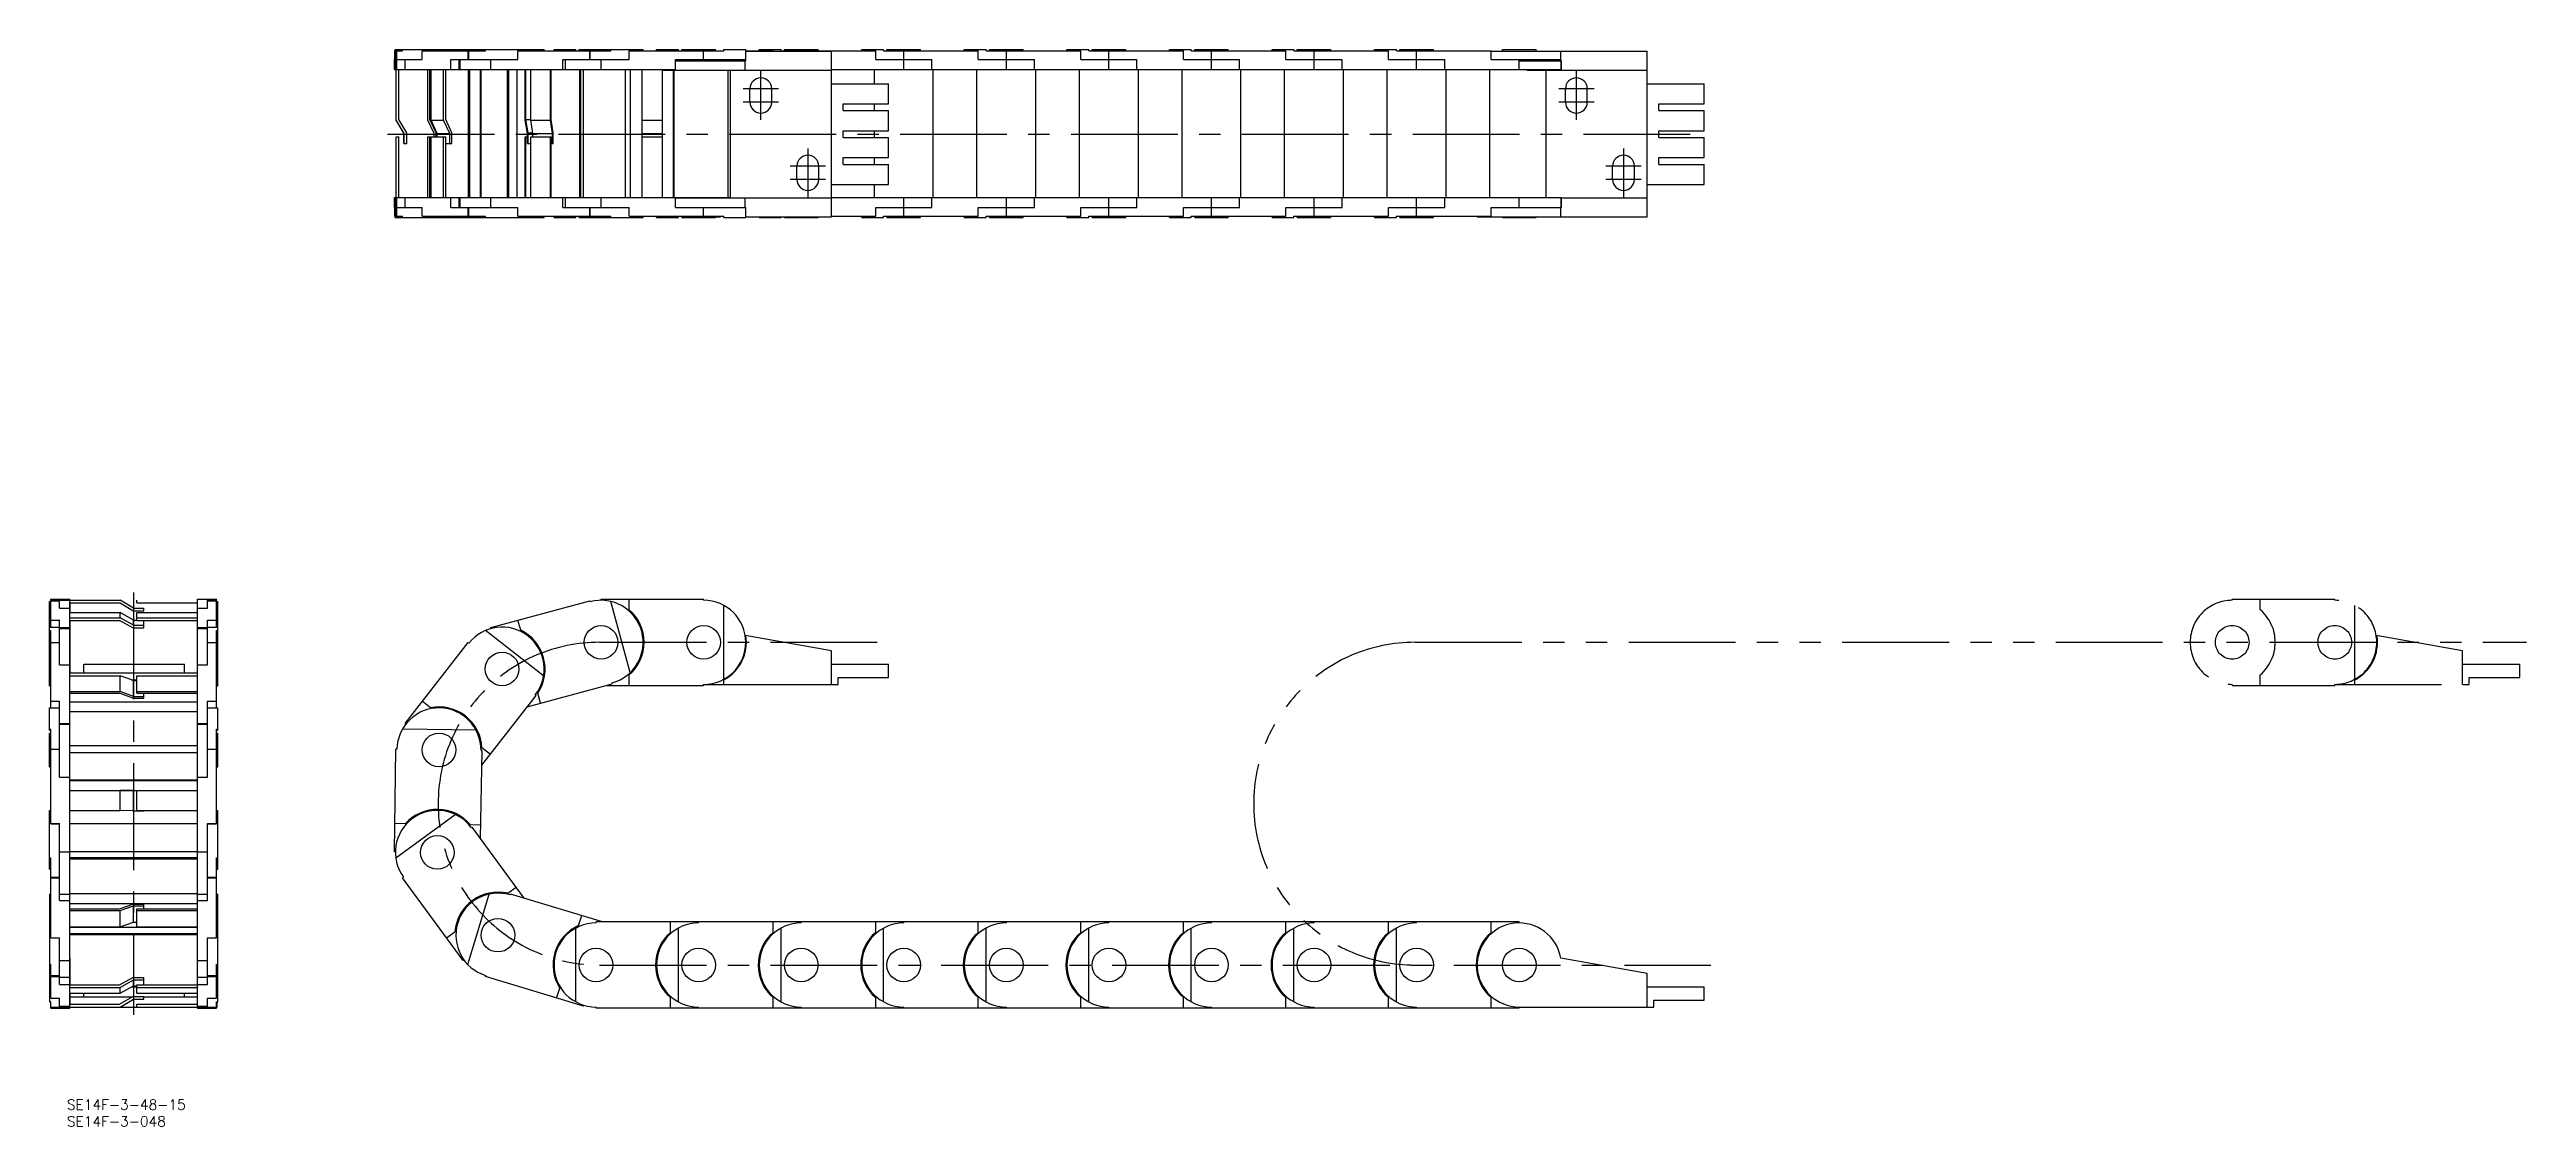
# Model space of a CAD drawing. Extents: x -25 to 712, y -35 to 285.
import ezdxf

# ---------------------------------------------------------------- set-up
doc = ezdxf.new("R2010")
doc.units = 0
doc.linetypes.add('CENTER', pattern=[50.8, 31.75, -6.35, 6.35, -6.35])
doc.linetypes.add('PHANTOM', pattern=[63.5, 31.75, -6.35, 6.35, -6.35, 6.35, -6.35])
doc.layers.get('0').update_dxf_attribs({"linetype": 'CONTINUOUS'})
doc.layers.add('CENTER', color=1, linetype='CENTER')
doc.styles.get("Standard").update_dxf_attribs({"font": 'txt.shx', "height": 3, "bigfont": 'bigfont.shx'})

msp = doc.modelspace()

# ---------------------------------------------------------------- linework, layer by layer
at = {"color": 7, "linetype": 'CONTINUOUS'}
for p, q in [((77.53, 279.17), (77.53, 282.17)), ((77.53, 282.17), (77.66, 282.17)), ((77.66, 282.17), (77.66, 284.77)), ((77.66, 284.77), (79.93, 284.77)), ((77.82, 284.77), (77.82, 285.17)), ((77.82, 285.17), (122.06, 285.17)), ((77.87, 279.17), (77.87, 282.17)), ((77.87, 282.17), (85.84, 282.17)), ((78, 282.17), (78, 284.77)), ((78.3, 282.17), (78.3, 284.77)), ((78.3, 279.17), (78.3, 282.17)), ((78.87, 282.16), (78.87, 282.17)), ((78.87, 282.16), (80.71, 282.16)), ((79.93, 284.77), (79.93, 285.17)), ((79.93, 285.17), (122.06, 285.17)), ((80.71, 279.17), (80.71, 282.17)), ((85.84, 282.17), (85.84, 284.77)), ((85.84, 284.77), (104.6, 284.77)), ((94.33, 279.17), (94.33, 282.17)), ((94.33, 282.17), (114.28, 282.17)), ((96.77, 279.17), (96.77, 282.16)), ((97.06, 279.17), (97.06, 282.17)), ((99.46, 282.17), (99.46, 284.77)), ((99.7, 282.17), (99.7, 284.77)), ((101.86, 284.77), (101.86, 285.17)), ((104.56, 284.77), (104.56, 285.17)), ((104.6, 284.77), (104.6, 285.17)), ((106.22, 279.17), (106.22, 282.17)), ((114.28, 282.17), (114.28, 284.77)), ((114.28, 284.77), (135.66, 284.77)), ((114.28, 284.77), (141.93, 284.77)), ((122.06, 284.77), (122.06, 285.17)), ((125, 284.77), (125, 285.17)), ((125, 285.17), (131.5, 285.17)), ((127.6, 279.17), (127.6, 282.17)), ((127.6, 282.17), (147.35, 282.17)), ((128.41, 279.17), (128.41, 282.16)), ((131.5, 284.77), (131.5, 285.17)), ((132.5, 284.77), (132.5, 285.17)), ((132.5, 285.17), (151.5, 285.17)), ((134, 284.77), (134, 285.17)), ((135.66, 282.17), (135.66, 284.77)), ((135.74, 282.17), (135.74, 284.77)), ((139, 279.17), (139, 282.17)), ((141.93, 284.77), (141.93, 285.17)), ((141.93, 285.17), (151.5, 285.17)), ((147.35, 282.17), (147.35, 284.77)), ((147.35, 284.77), (175.5, 284.77)), ((151.5, 284.77), (151.5, 285.17)), ((155.5, 284.77), (155.5, 285.17)), ((155.5, 285.17), (162, 285.17)), ((161.15, 279.17), (161.15, 282.17)), ((161.15, 282.17), (182, 282.17)), ((161.15, 281.82), (182.04, 281.82)), ((162, 284.77), (162, 285.17)), ((163, 284.77), (163, 285.17)), ((163, 285.17), (173, 285.17)), ((164.5, 281.82), (164.5, 282.17)), ((169.5, 282.17), (169.5, 284.77)), ((173, 284.77), (173, 285.17)), ((173.05, 282.16), (173.05, 282.17)), ((174.5, 281.82), (174.5, 282.16)), ((175.5, 284.77), (175.5, 285.17)), ((175.5, 285.17), (182, 285.17)), ((175.5, 281.82), (175.5, 282.16)), ((181.83, 278.99), (181.83, 281.82)), ((182, 282.16), (182, 285.17)), ((182, 284.77), (190.15, 284.77)), ((182, 284.64), (207.5, 284.64)), ((182.04, 281.82), (182.04, 284.64)), ((186, 284.77), (186, 285.17)), ((186, 285.17), (192.5, 285.17)), ((190.15, 284.64), (190.15, 284.77)), ((192.5, 284.77), (192.5, 285.17)), ((192.5, 284.77), (220.65, 284.77)), ((193.5, 284.77), (193.5, 285.17)), ((193.5, 285.17), (203.5, 285.17)), ((198.5, 284.64), (198.5, 284.77)), ((203.5, 284.77), (203.5, 285.17)), ((207.5, 235.34), (207.5, 284.64)), ((216.5, 284.77), (216.5, 285.17)), ((216.5, 285.17), (223, 285.17)), ((220.65, 282.17), (220.65, 284.77)), ((220.65, 282.17), (237.35, 282.17)), ((223, 284.77), (223, 285.17)), ((223, 284.77), (251.15, 284.77)), ((224, 284.77), (224, 285.17)), ((224, 285.17), (234, 285.17)), ((229, 279.17), (229, 284.77)), ((234, 284.77), (234, 285.17)), ((237.35, 279.17), (237.35, 282.17)), ((247, 284.77), (247, 285.17)), ((247, 285.17), (253.5, 285.17)), ((251.15, 282.17), (251.15, 284.77)), ((251.15, 282.17), (267.85, 282.17)), ((253.5, 284.77), (253.5, 285.17)), ((253.5, 284.77), (281.65, 284.77)), ((254.5, 284.77), (254.5, 285.17)), ((254.5, 285.17), (264.5, 285.17)), ((259.5, 279.17), (259.5, 284.77)), ((264.5, 284.77), (264.5, 285.17)), ((267.85, 279.17), (267.85, 282.17)), ((277.5, 284.77), (277.5, 285.17)), ((277.5, 285.17), (284, 285.17)), ((281.65, 282.17), (281.65, 284.77)), ((281.65, 282.17), (298.35, 282.17)), ((284, 284.77), (284, 285.17)), ((284, 284.77), (312.15, 284.77)), ((285, 284.77), (285, 285.17)), ((285, 285.17), (295, 285.17)), ((290, 279.17), (290, 284.77)), ((295, 284.77), (295, 285.17)), ((298.35, 279.17), (298.35, 282.17)), ((308, 284.77), (308, 285.17)), ((308, 285.17), (314.5, 285.17)), ((312.15, 282.17), (312.15, 284.77)), ((312.15, 282.17), (328.85, 282.17)), ((314.5, 284.77), (314.5, 285.17)), ((314.5, 284.77), (342.65, 284.77)), ((315.5, 284.77), (315.5, 285.17)), ((315.5, 285.17), (325.5, 285.17)), ((320.5, 279.17), (320.5, 284.77)), ((325.5, 284.77), (325.5, 285.17)), ((328.85, 279.17), (328.85, 282.17)), ((338.5, 284.77), (338.5, 285.17)), ((338.5, 285.17), (345, 285.17)), ((342.65, 282.17), (342.65, 284.77)), ((342.65, 282.17), (359.35, 282.17)), ((345, 284.77), (345, 285.17)), ((345, 284.77), (373.15, 284.77)), ((346, 284.77), (346, 285.17)), ((346, 285.17), (356, 285.17)), ((351, 279.17), (351, 284.77)), ((356, 284.77), (356, 285.17)), ((359.35, 279.17), (359.35, 282.17)), ((369, 284.77), (369, 285.17)), ((369, 285.17), (375.5, 285.17)), ((373.15, 282.17), (373.15, 284.77)), ((373.15, 282.17), (389.85, 282.17)), ((375.5, 284.77), (375.5, 285.17)), ((375.5, 284.77), (403.65, 284.77)), ((376.5, 284.77), (376.5, 285.17)), ((376.5, 285.17), (386.5, 285.17)), ((381.5, 279.17), (381.5, 284.77)), ((386.5, 284.77), (386.5, 285.17)), ((389.85, 279.17), (389.85, 282.17)), ((403.65, 282.17), (403.65, 284.77)), ((403.65, 284.64), (450, 284.64)), ((403.65, 282.17), (424.5, 282.17)), ((407, 284.64), (407, 285.17)), ((407, 285.17), (417, 285.17)), ((412, 279.17), (412, 282.17)), ((412, 281.82), (424.54, 281.82)), ((417, 284.64), (417, 285.17)), ((424.33, 281.82), (424.33, 284.64)), ((424.5, 279.17), (424.5, 281.82)), ((424.54, 278.99), (424.54, 281.82)), ((450, 235.34), (450, 284.64)), ((77.53, 279.17), (127.6, 279.17)), ((78.02, 264.17), (78.02, 279.17)), ((78.11, 264.17), (78.11, 279.17)), ((78.91, 264.38), (78.91, 279.17)), ((87.46, 264.17), (87.46, 279.17)), ((88.1, 264.38), (88.1, 279.17)), ((88.48, 264.17), (88.48, 279.17)), ((92.17, 264.17), (92.17, 279.17)), ((92.8, 264.38), (92.8, 279.17)), ((99.56, 241.17), (99.56, 279.17)), ((99.76, 241.17), (99.76, 279.17)), ((100.01, 241.17), (100.01, 279.17)), ((103.16, 241.17), (103.16, 279.17)), ((103.36, 241.17), (103.36, 279.17)), ((106.22, 279.17), (161.15, 279.17)), ((111.2, 241.17), (111.2, 279.17)), ((111.54, 241.17), (111.54, 279.17)), ((114.03, 241.17), (114.03, 279.17)), ((116.4, 264.17), (116.4, 279.17)), ((116.64, 264.38), (116.64, 279.17)), ((118.12, 264.17), (118.12, 279.17)), ((123.91, 264.17), (123.91, 279.17)), ((124.12, 264.38), (124.12, 279.17)), ((132.68, 241.17), (132.68, 279.17)), ((132.99, 241.17), (132.99, 279.17)), ((133.81, 241.17), (133.81, 279.17)), ((141.22, 279.17), (141.22, 279.17)), ((141.22, 279.17), (141.22, 279.17)), ((146.25, 241.17), (146.25, 279.17)), ((147.75, 241.17), (147.75, 279.17)), ((151.25, 241.17), (151.25, 279.17)), ((157.25, 241.17), (157.25, 279.17)), ((157.25, 278.99), (207.5, 278.99)), ((160.5, 241.17), (160.5, 278.99)), ((160.75, 241.17), (160.75, 278.99)), ((176.75, 241.17), (176.75, 278.99)), ((177.5, 240.99), (177.5, 278.99)), ((183.25, 269.49), (183.25, 273.49)), ((189.75, 273.49), (189.75, 273.51)), ((189.75, 269.49), (189.75, 273.49)), ((207.5, 279.17), (424.5, 279.17)), ((207.5, 274.99), (224.5, 274.99)), ((220.25, 274.99), (220.25, 279.17)), ((224.5, 268.99), (224.5, 274.99)), ((237.75, 241.17), (237.75, 279.17)), ((250.75, 241.17), (250.75, 279.17)), ((268.25, 241.17), (268.25, 279.17)), ((281.25, 241.17), (281.25, 279.17)), ((298.75, 241.17), (298.75, 279.17)), ((311.75, 241.17), (311.75, 279.17)), ((329.25, 241.17), (329.25, 279.17)), ((342.25, 241.17), (342.25, 279.17)), ((359.75, 241.17), (359.75, 279.17)), ((372.75, 241.17), (372.75, 279.17)), ((390.25, 241.17), (390.25, 279.17)), ((403.25, 241.17), (403.25, 279.17)), ((414.24, 278.99), (414.24, 279.17)), ((414.24, 278.99), (450, 278.99)), ((420, 241.17), (420, 278.99)), ((425.75, 269.49), (425.75, 273.49)), ((432.25, 269.49), (432.25, 273.49)), ((450, 274.99), (467, 274.99)), ((467, 268.99), (467, 274.99)), ((189.75, 269.47), (189.75, 269.49)), ((211, 266.99), (211, 268.99)), ((211, 268.99), (224.5, 268.99)), ((211, 266.99), (224.5, 266.99)), ((220.25, 266.99), (220.25, 268.99)), ((224.5, 260.99), (224.5, 266.99)), ((453.5, 266.99), (453.5, 268.99)), ((453.5, 268.99), (467, 268.99)), ((453.5, 266.99), (467, 266.99)), ((467, 260.99), (467, 266.99)), ((78.02, 264.17), (78.11, 264.17)), ((80.33, 260.17), (78.02, 264.17)), ((78.02, 241.17), (78.02, 259.17)), ((78.02, 259.17), (78.91, 259.17)), ((80.42, 260.17), (78.11, 264.17)), ((78.11, 241.17), (78.11, 259.17)), ((81.22, 260.38), (78.91, 264.38)), ((78.91, 241.17), (78.91, 259.17)), ((80.33, 257.17), (80.33, 260.17)), ((80.33, 260.17), (80.42, 260.17)), ((80.33, 260.17), (80.42, 260.17)), ((80.42, 257.17), (80.42, 260.17)), ((81.22, 257.17), (81.22, 260.38)), ((89.32, 260.17), (87.46, 264.17)), ((87.46, 241.17), (87.46, 259.17)), ((87.46, 259.17), (92.8, 259.17)), ((88.1, 264.38), (88.48, 264.38)), ((89.97, 260.38), (88.1, 264.38)), ((88.1, 241.17), (88.1, 259.17)), ((88.48, 264.17), (92.17, 264.17)), ((90.3, 260.17), (88.48, 264.17)), ((88.48, 241.17), (88.48, 259.17)), ((89.32, 259.17), (89.32, 260.17)), ((89.97, 259.17), (89.97, 260.38)), ((89.97, 260.38), (90.2, 260.38)), ((90.3, 259.17), (90.3, 260.17)), ((90.3, 260.17), (93.99, 260.17)), ((93.99, 260.17), (92.17, 264.17)), ((92.17, 241.17), (92.17, 259.17)), ((94.62, 260.38), (92.8, 264.38)), ((92.8, 241.17), (92.8, 259.17)), ((93.99, 257.17), (93.99, 260.17)), ((94.62, 257.17), (94.62, 260.38)), ((117.08, 260.17), (116.4, 264.17)), ((116.4, 241.17), (116.4, 259.17)), ((116.4, 259.17), (117.08, 259.17)), ((116.64, 264.38), (118.12, 264.38)), ((117.31, 260.38), (116.64, 264.38)), ((116.64, 241.17), (116.64, 259.17)), ((117.08, 257.17), (117.08, 260.17)), ((117.31, 257.17), (117.31, 260.38)), ((117.31, 260.38), (118.69, 260.38)), ((118.12, 264.17), (123.91, 264.17)), ((118.72, 260.17), (118.12, 264.17)), ((118.12, 241.17), (118.12, 259.17)), ((118.12, 241.17), (118.12, 259.17)), ((118.12, 259.17), (123.91, 259.17)), ((118.12, 259.17), (124.12, 259.17)), ((118.72, 259.17), (118.72, 260.17)), ((118.72, 260.17), (124.52, 260.17)), ((124.52, 260.17), (123.91, 264.17)), ((123.91, 241.17), (123.91, 259.17)), ((124.72, 260.38), (124.12, 264.38)), ((124.12, 241.17), (124.12, 259.17)), ((124.52, 257.17), (124.52, 260.17)), ((124.72, 257.17), (124.72, 260.38)), ((151.25, 264.17), (157.25, 264.17)), ((151.25, 260.17), (157.25, 260.17)), ((151.25, 259.17), (157.25, 259.17)), ((211, 258.99), (211, 260.99)), ((211, 260.99), (224.5, 260.99)), ((211, 258.99), (224.5, 258.99)), ((220.25, 258.99), (220.25, 260.99)), ((224.5, 252.99), (224.5, 258.99)), ((453.5, 258.99), (453.5, 260.99)), ((453.5, 260.99), (467, 260.99)), ((453.5, 258.99), (467, 258.99)), ((467, 252.99), (467, 258.99)), ((80.33, 257.17), (81.22, 257.17)), ((92.8, 257.17), (94.62, 257.17)), ((117.08, 257.17), (118.12, 257.17)), ((124.12, 257.17), (124.72, 257.17)), ((197.25, 246.49), (197.25, 250.49)), ((203.75, 246.49), (203.75, 250.49)), ((211, 250.99), (211, 252.99)), ((211, 252.99), (224.5, 252.99)), ((211, 250.99), (224.5, 250.99)), ((220.25, 250.99), (220.25, 252.99)), ((224.5, 244.99), (224.5, 250.99)), ((439.75, 246.49), (439.75, 250.49)), ((446.25, 246.49), (446.25, 250.49)), ((453.5, 250.99), (453.5, 252.99)), ((453.5, 252.99), (467, 252.99)), ((453.5, 250.99), (467, 250.99)), ((467, 244.99), (467, 250.99)), ((207.5, 244.99), (224.5, 244.99)), ((220.25, 241.17), (220.25, 244.99)), ((450, 244.99), (467, 244.99)), ((77.53, 238.17), (77.53, 241.17)), ((77.53, 241.17), (177.5, 241.17)), ((77.53, 238.17), (77.66, 238.17)), ((77.66, 235.57), (77.66, 238.17)), ((77.87, 238.17), (77.87, 241.17)), ((78, 235.57), (78, 238.17)), ((78.3, 238.17), (78.3, 241.17)), ((78.3, 235.57), (78.3, 238.17)), ((78.3, 238.17), (85.84, 238.17)), ((78.87, 238.17), (78.87, 238.17)), ((78.87, 238.17), (80.71, 238.17)), ((80.71, 238.17), (80.71, 241.17)), ((85.84, 235.57), (85.84, 238.17)), ((94.33, 238.17), (94.33, 241.17)), ((94.33, 238.17), (114.28, 238.17)), ((96.77, 238.17), (96.77, 241.17)), ((96.77, 238.17), (97.06, 238.17)), ((97.06, 238.17), (97.06, 241.17)), ((99.46, 235.57), (99.46, 238.17)), ((99.7, 235.57), (99.7, 238.17)), ((102.29, 238.17), (102.29, 238.17)), ((102.29, 238.17), (106.22, 238.17)), ((106.22, 238.17), (106.22, 241.17)), ((106.22, 241.17), (127.6, 241.17)), ((114.28, 235.57), (114.28, 238.17)), ((127.6, 238.17), (127.6, 241.17)), ((127.6, 238.17), (147.35, 238.17)), ((128.41, 238.17), (128.41, 241.17)), ((135.66, 235.57), (135.66, 238.17)), ((135.74, 235.57), (135.74, 238.17)), ((139, 238.17), (139, 241.17)), ((147.35, 235.57), (147.35, 238.17)), ((161.15, 238.17), (161.15, 241.17)), ((161.15, 240.99), (207.5, 240.99)), ((161.15, 238.17), (182.04, 238.17)), ((168, 240.99), (168, 241.17)), ((169.5, 235.57), (169.5, 238.17)), ((173.05, 238.17), (181.83, 238.17)), ((176.35, 240.99), (176.35, 241.17)), ((181.83, 238.17), (181.83, 240.99)), ((182, 235.17), (182, 238.17)), ((182.04, 235.34), (182.04, 238.17)), ((207.5, 241.17), (424.5, 241.17)), ((220.65, 235.57), (220.65, 238.17)), ((220.65, 238.17), (237.35, 238.17)), ((229, 235.57), (229, 241.17)), ((237.35, 238.17), (237.35, 241.17)), ((251.15, 235.57), (251.15, 238.17)), ((251.15, 238.17), (267.85, 238.17)), ((259.5, 235.57), (259.5, 241.17)), ((267.85, 238.17), (267.85, 241.17)), ((281.65, 235.57), (281.65, 238.17)), ((281.65, 238.17), (290, 238.17)), ((286.45, 238.17), (290, 238.17)), ((290, 238.17), (290, 241.17)), ((290, 235.57), (290, 238.17)), ((290, 238.17), (298.35, 238.17)), ((298.35, 238.17), (298.35, 241.17)), ((312.15, 235.57), (312.15, 238.17)), ((312.15, 238.17), (328.85, 238.17)), ((320.5, 235.57), (320.5, 241.17)), ((328.85, 238.17), (328.85, 241.17)), ((342.65, 235.57), (342.65, 238.17)), ((342.65, 238.17), (359.35, 238.17)), ((351, 235.57), (351, 241.17)), ((359.35, 238.17), (359.35, 241.17)), ((373.15, 235.57), (373.15, 238.17)), ((373.15, 238.17), (389.85, 238.17)), ((381.5, 235.57), (381.5, 241.17)), ((389.85, 238.17), (389.85, 241.17)), ((403.65, 235.57), (403.65, 238.17)), ((403.65, 238.17), (424.54, 238.17)), ((412, 238.17), (412, 241.17)), ((424.33, 235.34), (424.33, 238.17)), ((424.5, 238.17), (424.5, 241.17)), ((424.5, 240.99), (424.54, 240.99)), ((424.54, 238.17), (424.54, 240.99)), ((424.54, 240.99), (450, 240.99)), ((77.66, 235.57), (79.93, 235.57)), ((77.82, 235.17), (77.82, 235.57)), ((77.82, 235.17), (122.06, 235.17)), ((79.93, 235.17), (79.93, 235.57)), ((85.84, 235.57), (99.46, 235.57)), ((85.84, 235.57), (104.6, 235.57)), ((101.86, 235.17), (101.86, 235.57)), ((104.56, 235.17), (104.56, 235.57)), ((104.6, 235.17), (104.6, 235.57)), ((114.28, 235.57), (135.66, 235.57)), ((114.28, 235.57), (141.93, 235.57)), ((122.06, 235.17), (122.06, 235.57)), ((125, 235.17), (125, 235.57)), ((125, 235.17), (131.5, 235.17)), ((131.5, 235.17), (131.5, 235.57)), ((132.5, 235.17), (132.5, 235.57)), ((132.5, 235.17), (151.5, 235.17)), ((134, 235.17), (134, 235.57)), ((135.66, 235.57), (135.74, 235.57)), ((135.66, 235.57), (135.74, 235.57)), ((135.74, 235.57), (141.93, 235.57)), ((141.93, 235.17), (141.93, 235.57)), ((147.35, 235.57), (175.5, 235.57)), ((151.5, 235.17), (151.5, 235.57)), ((155.5, 235.17), (155.5, 235.57)), ((155.5, 235.17), (162, 235.17)), ((162, 235.17), (162, 235.57)), ((163, 235.17), (163, 235.57)), ((163, 235.17), (173, 235.17)), ((164.5, 235.34), (164.5, 235.57)), ((164.5, 235.34), (174.5, 235.34)), ((173, 235.17), (173, 235.34)), ((174.5, 235.34), (174.5, 235.57)), ((175.5, 235.17), (175.5, 235.57)), ((175.5, 235.17), (182, 235.17)), ((182, 235.34), (207.5, 235.34)), ((186, 235.17), (186, 235.34)), ((186, 235.17), (192.5, 235.17)), ((192.5, 235.17), (192.5, 235.34)), ((193.5, 235.17), (193.5, 235.34)), ((193.5, 235.17), (203.5, 235.17)), ((203.5, 235.17), (203.5, 235.34)), ((207.5, 235.57), (220.65, 235.57)), ((216.5, 235.17), (216.5, 235.57)), ((216.5, 235.17), (223, 235.17)), ((223, 235.17), (223, 235.57)), ((223, 235.57), (251.15, 235.57)), ((224, 235.17), (224, 235.57)), ((224, 235.17), (234, 235.17)), ((234, 235.17), (234, 235.57)), ((247, 235.17), (247, 235.57)), ((247, 235.17), (253.5, 235.17)), ((253.5, 235.17), (253.5, 235.57)), ((253.5, 235.57), (281.65, 235.57)), ((254.5, 235.17), (254.5, 235.57)), ((254.5, 235.17), (264.5, 235.17)), ((264.5, 235.17), (264.5, 235.57)), ((277.5, 235.17), (277.5, 235.57)), ((277.5, 235.17), (284, 235.17)), ((284, 235.17), (284, 235.57)), ((284, 235.57), (290, 235.57)), ((285, 235.17), (285, 235.57)), ((285, 235.17), (295, 235.17)), ((290, 235.57), (312.15, 235.57)), ((295, 235.17), (295, 235.57)), ((308, 235.17), (308, 235.57)), ((308, 235.17), (314.5, 235.17)), ((314.5, 235.17), (314.5, 235.57)), ((314.5, 235.57), (342.65, 235.57)), ((315.5, 235.17), (315.5, 235.57)), ((315.5, 235.17), (325.5, 235.17)), ((325.5, 235.17), (325.5, 235.57)), ((338.5, 235.17), (338.5, 235.57)), ((338.5, 235.17), (345, 235.17)), ((345, 235.17), (345, 235.57)), ((345, 235.57), (373.15, 235.57)), ((346, 235.17), (346, 235.57)), ((346, 235.17), (356, 235.17)), ((356, 235.17), (356, 235.57)), ((369, 235.17), (369, 235.57)), ((369, 235.17), (375.5, 235.17)), ((375.5, 235.17), (375.5, 235.57)), ((375.5, 235.57), (403.65, 235.57)), ((376.5, 235.17), (376.5, 235.57)), ((376.5, 235.17), (386.5, 235.17)), ((386.5, 235.17), (386.5, 235.57)), ((399.5, 235.34), (399.5, 235.57)), ((399.5, 235.34), (450, 235.34)), ((407, 235.17), (407, 235.34)), ((407, 235.17), (417, 235.17)), ((417, 235.17), (417, 235.34)), ((-25, 95.85), (-25, 120.95)), ((-25, 120.95), (-24.6, 120.95)), ((-25, 119.77), (-25, 119.77)), ((-24.6, 113.35), (-24.6, 121.6)), ((-24.6, 121.6), (-19, 121.6)), ((-24.6, 121.3), (-4, 121.3)), ((-24.6, 121.16), (-22, 121.16)), ((-22, 118.98), (-22, 121.6)), ((-22, 118.98), (-19, 118.98)), ((-19, 0), (-19, 121.6)), ((-19, 120.5), (-4.21, 120.5)), ((-18.83, 117.67), (-18.83, 120.5)), ((-0.21, 118.19), (-4.21, 120.5)), ((0, 118.99), (-4, 121.3)), ((-0.21, 118.19), (3, 118.19)), ((0, 118.99), (3, 118.99)), ((1, 120.5), (1, 121.3)), ((1, 120.5), (19, 120.5)), ((3, 118.19), (3, 118.99)), ((19, 0), (19, 121.6)), ((19, 121.6), (24.6, 121.6)), ((19, 118.98), (22, 118.98)), ((22, 118.98), (22, 121.6)), ((22, 121.3), (24.6, 121.3)), ((22, 121.16), (24.6, 121.16)), ((24.6, 113.35), (24.6, 121.6)), ((24.6, 120.95), (25, 120.95)), ((25, 95.85), (25, 120.95)), ((106.22, 113.2), (135.66, 121.16)), ((135.74, 120.87), (135.66, 121.16)), ((139, 121.6), (169.5, 121.6)), ((139, 121.3), (139, 121.6)), ((147.65, 99.78), (141.93, 120.95)), ((147.35, 118.5), (147.35, 121.6)), ((169.5, 121.3), (169.5, 121.6)), ((175.5, 97.83), (175.5, 119.77)), ((-25, 113.8), (-24.6, 113.8)), ((-25, 113.35), (-22, 113.35)), ((-25, 112.32), (-24.6, 112.32)), ((-24.6, 115.38), (-22, 115.38)), ((-24.6, 89.34), (-24.6, 112.32)), ((-22, 102.13), (-22, 115.38)), ((-22, 113.2), (-19, 113.2)), ((-22, 112.91), (-19, 112.91)), ((-21.99, 111.02), (-21.99, 113.35)), ((-19, 117.67), (-4, 117.67)), ((-19, 116.11), (-4, 116.11)), ((-19, 115.34), (-4.21, 115.34)), ((-18.83, 99.7), (-18.83, 115.34)), ((-0.21, 113.11), (-4.21, 115.34)), ((-4, 116.11), (-4, 117.67)), ((0, 115.44), (-4, 117.67)), ((0, 113.88), (-4, 116.11)), ((-0.21, 113.11), (3, 113.11)), ((0, 113.88), (0, 115.44)), ((0, 115.44), (1, 115.44)), ((0, 113.88), (3, 113.88)), ((1, 115.34), (1, 117.67)), ((1, 117.67), (19, 117.67)), ((1, 116.11), (19, 116.11)), ((1, 115.34), (19, 115.34)), ((3, 113.11), (3, 115.34)), ((19, 113.2), (22, 113.2)), ((19, 112.91), (22, 112.91)), ((22, 102.13), (22, 115.38)), ((22, 115.38), (24.6, 115.38)), ((22, 113.35), (25, 113.35)), ((24.6, 113.8), (25, 113.8)), ((24.6, 89.29), (24.6, 112.32)), ((24.6, 112.32), (25, 112.32)), ((121.89, 98.83), (104.6, 112.32)), ((106.3, 112.91), (106.22, 113.2)), ((115.09, 112.39), (114.28, 115.38)), ((207.5, 106.3), (181.83, 110.83)), ((-25, 105.85), (-24.6, 105.85)), ((-24.6, 89.29), (-24.6, 108.72)), ((-24.6, 108.72), (-22, 108.72)), ((22, 108.72), (24.6, 108.72)), ((24.6, 105.85), (25, 105.85)), ((80.71, 84.66), (99.46, 108.72)), ((99.7, 108.53), (99.46, 108.72)), ((207.5, 96.3), (207.5, 106.3)), ((-25, 95.85), (-24.6, 95.85)), ((-22, 102.13), (-19, 102.13)), ((-19, 99.7), (19, 99.7)), ((-19, 98.87), (-4, 98.87)), ((-14.83, 99.7), (-14.83, 102.3)), ((-14.83, 102.3), (15.17, 102.3)), ((-4, 94.14), (-4, 98.87)), ((0, 97.45), (-4, 98.87)), ((-0.61, 97.67), (1, 97.67)), ((0, 92.72), (0, 97.45)), ((0, 97.45), (1, 97.45)), ((1, 93.65), (1, 98.87)), ((1, 98.87), (19, 98.87)), ((15.17, 99.7), (15.17, 102.3)), ((19, 102.13), (22, 102.13)), ((24.6, 95.85), (25, 95.85)), ((117.02, 89.6), (142.34, 96.44)), ((140.7, 96), (169.5, 96)), ((142.34, 96.44), (142.26, 96.73)), ((147.35, 96), (147.35, 99.1)), ((169.5, 96.3), (209.5, 96.3)), ((169.5, 96), (169.5, 96.3)), ((175.5, 96.3), (175.5, 97.61)), ((207.5, 102.3), (224.5, 102.3)), ((209.5, 98.3), (224.5, 98.3)), ((209.5, 96.3), (209.5, 98.3)), ((224.5, 98.3), (224.5, 102.3)), ((-25, 82.62), (-25, 89.29)), ((-25, 89.29), (-22, 89.29)), ((-24.6, 90.67), (-24.6, 93.66)), ((-24.6, 90.67), (-24.6, 93.66)), ((-24.6, 93.66), (-24.6, 93.66)), ((-24.6, 93.66), (-24.6, 93.66)), ((-24.6, 91.25), (-22, 91.25)), ((-24.6, 89.34), (-22, 89.34)), ((-22, 68.64), (-22, 91.25)), ((-19, 94.14), (-4, 94.14)), ((-19, 93.65), (-4.21, 93.65)), ((-19, 91.06), (19, 91.06)), ((-0.21, 92.23), (-4.21, 93.65)), ((0, 92.72), (-4, 94.14)), ((-0.21, 92.23), (3, 92.23)), ((0, 92.72), (3, 92.72)), ((1, 94.14), (19, 94.14)), ((1, 93.65), (19, 93.65)), ((3, 92.23), (3, 93.65)), ((22, 68.64), (22, 91.25)), ((22, 91.25), (24.6, 91.25)), ((22, 89.34), (24.6, 89.34)), ((22, 89.29), (25, 89.29)), ((25, 82.62), (25, 89.29)), ((88.28, 89.34), (85.84, 91.25)), ((103.53, 72.3), (119.65, 92.98)), ((119.65, 92.98), (119.41, 93.16)), ((120.95, 90.67), (120.15, 93.66)), ((-25, 82.96), (-24.6, 82.96)), ((-25, 82.62), (-24.6, 82.62)), ((-25, 71.79), (-25, 81.79)), ((-25, 81.79), (-24.6, 81.79)), ((-24.6, 54.8), (-24.6, 82.96)), ((-22, 84.66), (-19, 84.66)), ((-22, 84.48), (-19, 84.48)), ((-21.99, 80.53), (-21.99, 84.48)), ((-19, 88.2), (19, 88.2)), ((19, 84.66), (22, 84.66)), ((19, 84.48), (22, 84.48)), ((21.99, 80.53), (21.99, 84.48)), ((24.6, 54.8), (24.6, 82.96)), ((24.6, 82.96), (25, 82.96)), ((24.6, 82.62), (25, 82.62)), ((24.6, 81.79), (25, 81.79)), ((25, 71.79), (25, 81.79)), ((101.86, 82.62), (79.93, 82.96)), ((80.94, 84.48), (80.71, 84.66)), ((-24.6, 76.99), (-22, 76.99)), ((-22, 80.53), (-21.99, 80.53)), ((-19, 78.1), (19, 78.1)), ((-19, 76.01), (19, 76.01)), ((21.99, 80.53), (22, 80.53)), ((22, 76.99), (24.6, 76.99)), ((77.53, 46.5), (78, 76.99)), ((78.3, 76.99), (78, 76.99)), ((103.19, 50.39), (103.6, 76.59)), ((103.6, 76.59), (103.3, 76.6)), ((106.03, 75.51), (103.59, 77.41)), ((-25, 71.79), (-24.6, 71.79)), ((-22, 68.64), (-19, 68.64)), ((-19, 67.9), (19, 67.9)), ((-19, 67.65), (19, 67.65)), ((19, 68.64), (22, 68.64)), ((24.6, 71.79), (25, 71.79)), ((-19, 64.74), (19, 64.74)), ((-4, 58.74), (-4, 64.74)), ((0, 64.7), (-4, 64.74)), ((0, 58.7), (0, 64.7)), ((0, 64.7), (1, 64.7)), ((1, 58.73), (1, 64.74)), ((-25, 41.3), (-25, 58.8)), ((-25, 58.8), (-24.6, 58.8)), ((-24.6, 54.85), (-22, 54.85)), ((-24.6, 54.8), (-22, 54.8)), ((-22, 32), (-22, 54.85)), ((-19, 58.74), (-4, 58.74)), ((-19, 58.73), (-4.21, 58.73)), ((-19, 54.9), (19, 54.9)), ((-19, 54.85), (19, 54.85)), ((-0.21, 58.69), (-4.21, 58.73)), ((0, 58.7), (-4, 58.74)), ((-0.21, 58.69), (3, 58.69)), ((0, 58.7), (3, 58.7)), ((1, 58.74), (19, 58.74)), ((1, 58.73), (19, 58.73)), ((3, 58.69), (3, 58.73)), ((22, 32), (22, 54.85)), ((22, 54.85), (24.6, 54.85)), ((22, 54.8), (24.6, 54.8)), ((24.6, 58.8), (25, 58.8)), ((25, 41.3), (25, 58.8)), ((80.75, 54.8), (77.66, 54.85)), ((77.93, 44.67), (95.64, 57.61)), ((103.25, 54.45), (100.16, 54.49)), ((100.42, 53.67), (100.66, 53.85)), ((116.13, 32.67), (100.66, 53.85)), ((-25, 44.67), (-24.6, 44.67)), ((-24.6, 20.86), (-24.6, 44.67)), ((-22, 46.5), (-19, 46.5)), ((-22, 46.49), (-19, 46.49)), ((-19, 46.61), (19, 46.61)), ((-19, 33.83), (-19, 46.49)), ((-19, 44.74), (19, 44.74)), ((-19, 44.4), (19, 44.4)), ((19, 46.5), (22, 46.5)), ((19, 46.49), (22, 46.49)), ((24.6, 20.86), (24.6, 44.67)), ((24.6, 44.67), (25, 44.67)), ((77.83, 46.49), (77.53, 46.5)), ((-25, 41.3), (-24.6, 41.3)), ((-24.6, 38.92), (-22, 38.92)), ((-24.6, 38.75), (-22, 38.75)), ((22, 38.92), (24.6, 38.92)), ((22, 38.75), (24.6, 38.75)), ((24.6, 41.3), (25, 41.3)), ((79.99, 38.75), (80.23, 38.92)), ((97.98, 14.12), (79.99, 38.75)), ((-25, 33.91), (-24.6, 33.91)), ((-25, 33.91), (-25, 1.83)), ((-22, 32), (-19, 32)), ((-21.99, 33.83), (-19, 33.83)), ((-19, 34.1), (19, 34.1)), ((-19, 14.12), (-19, 32)), ((-19, 31.09), (19, 31.09)), ((-19, 29.5), (-4.21, 29.5)), ((-4.21, 29.5), (-0.21, 30.87)), ((-4, 29.03), (0, 30.39)), ((-0.21, 30.87), (3, 30.87)), ((0, 25.55), (0, 30.39)), ((0, 25.55), (0, 30.39)), ((0, 30.39), (3, 30.39)), ((1, 24.19), (1, 29.5)), ((1, 29.5), (19, 29.5)), ((3, 29.5), (3, 30.87)), ((19, 33.83), (21.99, 33.83)), ((19, 32), (22, 32)), ((24.6, 33.91), (25, 33.91)), ((25, 1.83), (25, 33.91)), ((99.39, 12.92), (105.77, 33.91)), ((111.23, 34.14), (113.73, 35.96)), ((111.95, 33.63), (112.04, 33.92)), ((139.4, 25.6), (112.04, 33.92)), ((-19, 29.03), (-4, 29.03)), ((-19, 24.19), (-4, 24.19)), ((-19, 24.05), (19, 24.05)), ((-19, 22.14), (19, 22.14)), ((-4, 24.19), (-4, 29.03)), ((-4, 24.19), (0, 25.55)), ((0, 25.55), (1, 25.55)), ((1, 29.03), (19, 29.03)), ((1, 24.19), (19, 24.19)), ((93.06, 20.86), (95.56, 22.69)), ((131.5, 1.83), (131.5, 23.77)), ((132.33, 24.51), (133.23, 27.48)), ((412, 25.6), (137.5, 25.6)), ((137.5, 25.3), (137.5, 25.6)), ((159.65, 22.5), (159.65, 25.6)), ((162, 1.83), (162, 23.77)), ((168, 25.3), (168, 25.6)), ((190.15, 22.5), (190.15, 25.6)), ((192.5, 1.83), (192.5, 23.77)), ((198.5, 25.3), (198.5, 25.6)), ((220.65, 22.5), (220.65, 25.6)), ((223, 1.83), (223, 23.77)), ((229, 25.3), (229, 25.6)), ((251.15, 22.5), (251.15, 25.6)), ((253.5, 1.83), (253.5, 23.77)), ((259.5, 25.3), (259.5, 25.6)), ((281.65, 22.5), (281.65, 25.6)), ((284, 1.83), (284, 23.77)), ((290, 25.3), (290, 25.6)), ((312.15, 22.5), (312.15, 25.6)), ((314.5, 1.83), (314.5, 23.77)), ((320.5, 25.3), (320.5, 25.6)), ((342.65, 22.5), (342.65, 25.6)), ((345, 1.83), (345, 23.77)), ((351, 25.3), (351, 25.6)), ((373.15, 22.5), (373.15, 25.6)), ((375.5, 1.83), (375.5, 23.77)), ((381.5, 25.3), (381.5, 25.6)), ((403.65, 22.5), (403.65, 25.6)), ((412, 25.3), (412, 25.6)), ((-24.6, 20.86), (-22, 20.86)), ((-22, 6.99), (-22, 20.86)), ((-19, 21.9), (19, 21.9)), ((-19, 14.79), (-18.83, 14.79)), ((-18.83, 6.91), (-18.83, 14.79)), ((22, 6.99), (22, 20.86)), ((22, 20.86), (24.6, 20.86)), ((450, 10.3), (424.33, 14.83)), ((-25, 12.92), (-24.6, 12.92)), ((-24.6, 2.98), (-24.6, 12.92)), ((-24.6, 9.71), (-22, 9.71)), ((-24.6, 9.42), (-22, 9.42)), ((-22, 14.12), (-19, 14.12)), ((-22, 11.24), (-21.99, 11.24)), ((-22, 9.17), (-19, 9.17)), ((-21.99, 11.24), (-21.99, 14.12)), ((-21.99, 11.24), (-21.99, 14.12)), ((-4.21, 6.91), (-0.21, 9.12)), ((-4, 6.15), (0, 8.36)), ((-0.21, 9.12), (3, 9.12)), ((0, 6.61), (0, 8.36)), ((0, 6.61), (0, 8.36)), ((0, 8.36), (3, 8.36)), ((3, 6.91), (3, 9.12)), ((19, 14.12), (22, 14.12)), ((19, 9.17), (22, 9.17)), ((21.99, 11.24), (21.99, 14.12)), ((21.99, 11.24), (22, 11.24)), ((22, 9.71), (24.6, 9.71)), ((22, 9.42), (24.6, 9.42)), ((24.6, 2.98), (24.6, 12.92)), ((24.6, 12.92), (25, 12.92)), ((97.98, 14.12), (98.23, 14.3)), ((104.6, 9.42), (104.68, 9.71)), ((133.78, 0.55), (104.6, 9.42)), ((450, 0.3), (450, 10.3)), ((-25, 1.83), (-24.6, 1.83)), ((-24.6, 2.98), (-22, 2.98)), ((-24.6, 0), (-24.6, 1.83)), ((-24.6, 0.3), (24.82, 0.3)), ((-24.6, 0), (-19, 0)), ((-22, 6.99), (-19, 6.99)), ((-22, 0), (-22, 2.98)), ((-22, 0.55), (-19, 0.55)), ((-19, 6.91), (-4.21, 6.91)), ((-19, 6.15), (-4, 6.15)), ((-19, 4.4), (-4, 4.4)), ((-19, 1.1), (-4.21, 1.1)), ((-18.83, 1.1), (-18.83, 4.4)), ((-18.83, 3.3), (-0.4, 3.3)), ((-14.83, 3.3), (-14.83, 4.4)), ((-4.21, 1.1), (-0.21, 3.41)), ((-4, 4.4), (0, 6.61)), ((-4, 4.4), (-4, 6.15)), ((-4, 4.4), (-4, 6.15)), ((-4, 0.3), (0, 2.61)), ((-0.57, 6.3), (1, 6.3)), ((-0.21, 3.41), (3, 3.41)), ((0, 6.61), (1, 6.61)), ((0, 2.61), (3, 2.61)), ((1, 4.4), (1, 6.91)), ((1, 6.91), (19, 6.91)), ((1, 6.15), (19, 6.15)), ((1, 4.4), (19, 4.4)), ((1, 0.3), (1, 1.1)), ((1, 1.1), (19, 1.1)), ((3, 2.61), (3, 3.41)), ((3, 3.3), (19, 3.3)), ((15.17, 3.3), (15.17, 4.4)), ((19, 6.99), (22, 6.99)), ((19, 0.55), (22, 0.55)), ((19, 0), (24.6, 0)), ((22, 0), (22, 2.98)), ((22, 2.98), (24.6, 2.98)), ((24.6, 0), (24.6, 1.83)), ((24.6, 1.83), (25, 1.83)), ((24.82, 0.3), (24.82, 1.83)), ((125.79, 2.98), (126.69, 5.95)), ((133.78, 0.55), (133.86, 0.84)), ((137.5, 0), (137.5, 0.3)), ((412, 0), (137.5, 0)), ((159.65, 0), (159.65, 3.1)), ((168, 0), (168, 0.3)), ((190.15, 0), (190.15, 3.1)), ((198.5, 0), (198.5, 0.3)), ((220.65, 0), (220.65, 3.1)), ((229, 0), (229, 0.3)), ((251.15, 0), (251.15, 3.1)), ((259.5, 0), (259.5, 0.3)), ((281.65, 0), (281.65, 3.1)), ((290, 0), (290, 0.3)), ((312.15, 0), (312.15, 3.1)), ((320.5, 0), (320.5, 0.3)), ((342.65, 0), (342.65, 3.1)), ((351, 0), (351, 0.3)), ((373.15, 0), (373.15, 3.1)), ((381.5, 0), (381.5, 0.3)), ((403.65, 0), (403.65, 3.1)), ((412, 0.3), (452, 0.3)), ((412, 0), (412, 0.3)), ((450, 6.3), (467, 6.3)), ((452, 2.3), (467, 2.3)), ((452, 0.3), (452, 2.3)), ((467, 2.3), (467, 6.3))]:
    msp.add_line(p, q, dxfattribs=at)
at = {"color": 3, "linetype": 'PHANTOM'}
for p, q in [((624, 121.6), (654.5, 121.6)), ((624, 121.3), (624, 121.6)), ((632.35, 118.5), (632.35, 121.6)), ((654.5, 121.3), (654.5, 121.6)), ((660.5, 97.83), (660.5, 119.77)), ((692.5, 106.3), (666.83, 110.83)), ((381.05, 108.8), (711.5, 108.8)), ((692.5, 96.3), (692.5, 106.3)), ((624, 96.3), (624, 96)), ((624, 96), (654.5, 96)), ((632.35, 96), (632.35, 99.1)), ((654.5, 96.3), (694.5, 96.3)), ((654.5, 96), (654.5, 96.3)), ((660.5, 96.3), (660.5, 97.61)), ((692.5, 102.3), (709.5, 102.3)), ((694.5, 98.3), (709.5, 98.3)), ((694.5, 96.3), (694.5, 98.3)), ((709.5, 98.3), (709.5, 102.3))]:
    msp.add_line(p, q, dxfattribs=at)
at = {"color": 7, "linetype": 'CONTINUOUS'}
for centre in [(139, 108.8), (169.5, 108.8), (109.56, 100.85), (90.8, 76.79), (90.32, 46.3), (108.32, 21.67), (137.5, 12.8), (168, 12.8), (198.5, 12.8), (229, 12.8), (259.5, 12.8), (290, 12.8), (320.5, 12.8), (351, 12.8), (381.5, 12.8), (412, 12.8)]:
    msp.add_circle(centre, 5, dxfattribs=at)
at = {"color": 3, "linetype": 'PHANTOM'}
for centre in [(624, 108.8), (654.5, 108.8)]:
    msp.add_circle(centre, 5, dxfattribs=at)
at = {"color": 7, "linetype": 'CONTINUOUS'}
for centre, radius, start, end in [((186.5, 273.49), 3.25, 0.00045, 179.99955), ((429, 273.49), 3.25, 0.00045, 179.99955), ((186.5, 269.49), 3.25, 180.00045, 359.99955), ((429, 269.49), 3.25, 180.00045, 359.99955), ((200.5, 250.49), 3.25, 0.00045, 179.99955), ((443, 250.49), 3.25, 0.00045, 179.99955), ((200.5, 246.49), 3.25, 180.00045, 359.99955), ((443, 246.49), 3.25, 180.00045, 359.99955), ((139, 108.8), 12.5, 285.11686, 105.11686), ((139, 108.8), 12.8, 310.71857, 49.28142), ((169.5, 108.8), 12.5, 270, 90), ((109.56, 100.85), 12.5, 322.05605, 142.056), ((109.56, 100.85), 12.8, 325.83545, 64.39837), ((169.5, 108.8), 12.7, 298.19287, 9.00906), ((90.8, 76.79), 12.5, 359.10482, 179.10482), ((90.8, 76.79), 12.8, 2.77458, 101.33751), ((90.32, 46.3), 12.8, 39.82336, 138.38629), ((90.32, 46.3), 12.5, 36.15359, 216.15358), ((108.32, 21.67), 12.8, 76.87218, 175.43502), ((108.32, 21.67), 12.5, 73.09281, 253.09275), ((137.5, 12.8), 12.8, 113.81132, 212.3742), ((137.5, 12.8), 12.5, 90, 270), ((168, 12.8), 12.8, 130.71855, 229.28143), ((168, 12.8), 12.5, 90, 270), ((198.5, 12.8), 12.8, 130.71855, 229.28143), ((198.5, 12.8), 12.5, 90, 270), ((229, 12.8), 12.8, 130.71855, 229.28143), ((229, 12.8), 12.5, 90, 270), ((259.5, 12.8), 12.8, 130.71855, 229.28143), ((259.5, 12.8), 12.5, 90, 270), ((290, 12.8), 12.8, 130.71855, 229.28143), ((290, 12.8), 12.5, 90, 270), ((320.5, 12.8), 12.8, 130.71855, 229.28146), ((320.5, 12.8), 12.5, 90, 270), ((351, 12.8), 12.8, 130.71855, 229.28146), ((351, 12.8), 12.5, 90, 270), ((381.5, 12.8), 12.8, 130.71855, 229.28146), ((381.5, 12.8), 12.5, 90, 270), ((412, 12.8), 12.8, 130.71855, 229.28145), ((412, 12.8), 12.5, 9.32518, 270)]:
    msp.add_arc(centre, radius, start, end, dxfattribs=at)
at = {"color": 3, "linetype": 'PHANTOM'}
for centre, radius, start, end in [((624, 108.8), 12.5, 90, 270), ((624, 108.8), 12.8, 310.71854, 49.28146), ((654.5, 108.8), 12.5, 270, 90), ((654.5, 108.8), 12.7, 298.19287, 9.00902), ((381.05, 60.8), 48, 90, 270)]:
    msp.add_arc(centre, radius, start, end, dxfattribs=at)
at = {"layer": 'CENTER', "color": 1, "linetype": 'CENTER'}
for p, q in [((191.75, 273.49), (181.25, 273.49)), ((186.5, 264.24), (186.5, 278.74)), ((434.25, 273.49), (423.75, 273.49)), ((429, 264.24), (429, 278.74)), ((191.75, 269.49), (181.25, 269.49)), ((434.25, 269.49), (423.75, 269.49)), ((75.53, 259.99), (469, 259.99)), ((205.75, 250.49), (195.25, 250.49)), ((200.5, 255.74), (200.5, 241.24)), ((448.25, 250.49), (437.75, 250.49)), ((443, 255.74), (443, 241.24)), ((205.75, 246.49), (195.25, 246.49)), ((448.25, 246.49), (437.75, 246.49)), ((0, 123.6), (0, -2)), ((138.55, 108.8), (226.5, 108.8)), ((138.55, 12.8), (469, 12.8))]:
    msp.add_line(p, q, dxfattribs=at)
msp.add_arc((138.55, 60.8), 48, 90, 270, dxfattribs=at)

# ---------------------------------------------------------------- texts
at = {"color": 7, "linetype": 'CONTINUOUS'}
for s, p in [('SE14F-3-48-15', (-19.84, -30.24)), ('SE14F-3-048', (-19.84, -35.24))]:
    msp.add_text(s, height=3, dxfattribs=at).set_placement(p)

doc.saveas('drawing.dxf')
